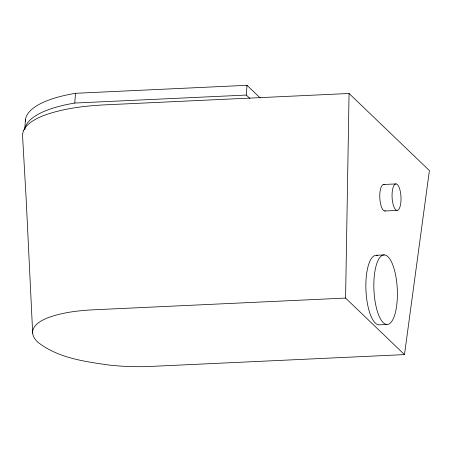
<?xml version="1.0" encoding="UTF-8"?>
<svg xmlns="http://www.w3.org/2000/svg" width="452" height="452" viewBox="0 0 452 452"><rect width="100%" height="100%" fill="white"/><g stroke="black" fill="none" stroke-linecap="round" stroke-linejoin="round"><path stroke-width="0.68" d="M349.068 93.485L429.4 170.585L404.489 354.605L345.582 298.071L349.068 93.485L103.141 104.937C83.072 106.113 62.845 108.548 43.861 115.463A118.288 37.143 4.1 0 0 23.555 130.724M25.425 119.729L24.73 129.475A123.814 38.878 4.1 0 1 74.778 103.05L246.306 95.061L249.854 98.463M74.778 103.05L75.478 93.298L247.007 85.309L260.177 97.954M246.306 95.061L247.007 85.309M383.754 184.484L396.025 183.913M384.759 210.994L397.031 210.423A13.266 4.452 87.3 0 0 400.139 190.654A13.266 4.452 87.3 0 0 392.415 190.428A13.266 4.452 87.3 0 0 397.031 210.423M376.318 255.284L384.285 254.911M345.582 298.071L91.733 309.891C77.021 310.756 62.19 312.541 48.268 317.615A86.733 27.233 4.1 0 0 33.38 328.802A90.677 28.47 4.1 0 0 37.646 342.057C57.822 358.046 84.688 361.566 109.418 365.109A88.869 27.905 4.1 0 0 150.635 366.425L404.489 354.605M386.923 324.479A34.821 11.684 87.3 0 1 374.804 272.002A34.821 11.684 87.3 0 1 395.088 272.607A34.821 11.684 87.3 0 1 386.923 324.479L378.957 324.852A34.821 11.684 87.3 0 1 365.871 287.896A34.821 11.684 87.3 0 1 377.55 255.51M32.68 333.141L26.154 198.891L22.6 136.64A123.662 38.827 4.1 0 1 23.555 130.724M25.312 121.582A123.814 38.878 4.1 0 1 75.478 93.298M385.449 210.852A13.266 4.452 87.3 0 1 379.793 197.609A13.266 4.452 87.3 0 1 384.454 184.67"/></g></svg>
